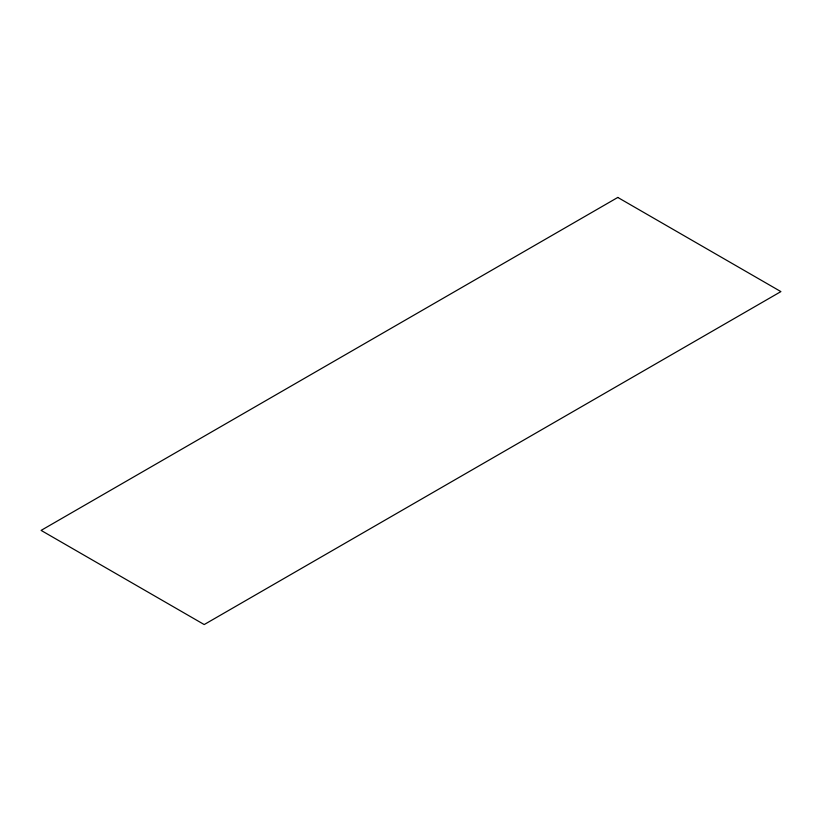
<?xml version="1.0" encoding="UTF-8"?>
<svg xmlns="http://www.w3.org/2000/svg" width="822" height="822" viewBox="0 0 822 822"><rect width="100%" height="100%" fill="white"/><g stroke="black" fill="none" stroke-linecap="round" stroke-linejoin="round"><path stroke-width="1.23" d="M617.795 197.444L41.1 530.396L204.205 624.556L780.9 291.605L617.795 197.444"/></g></svg>
